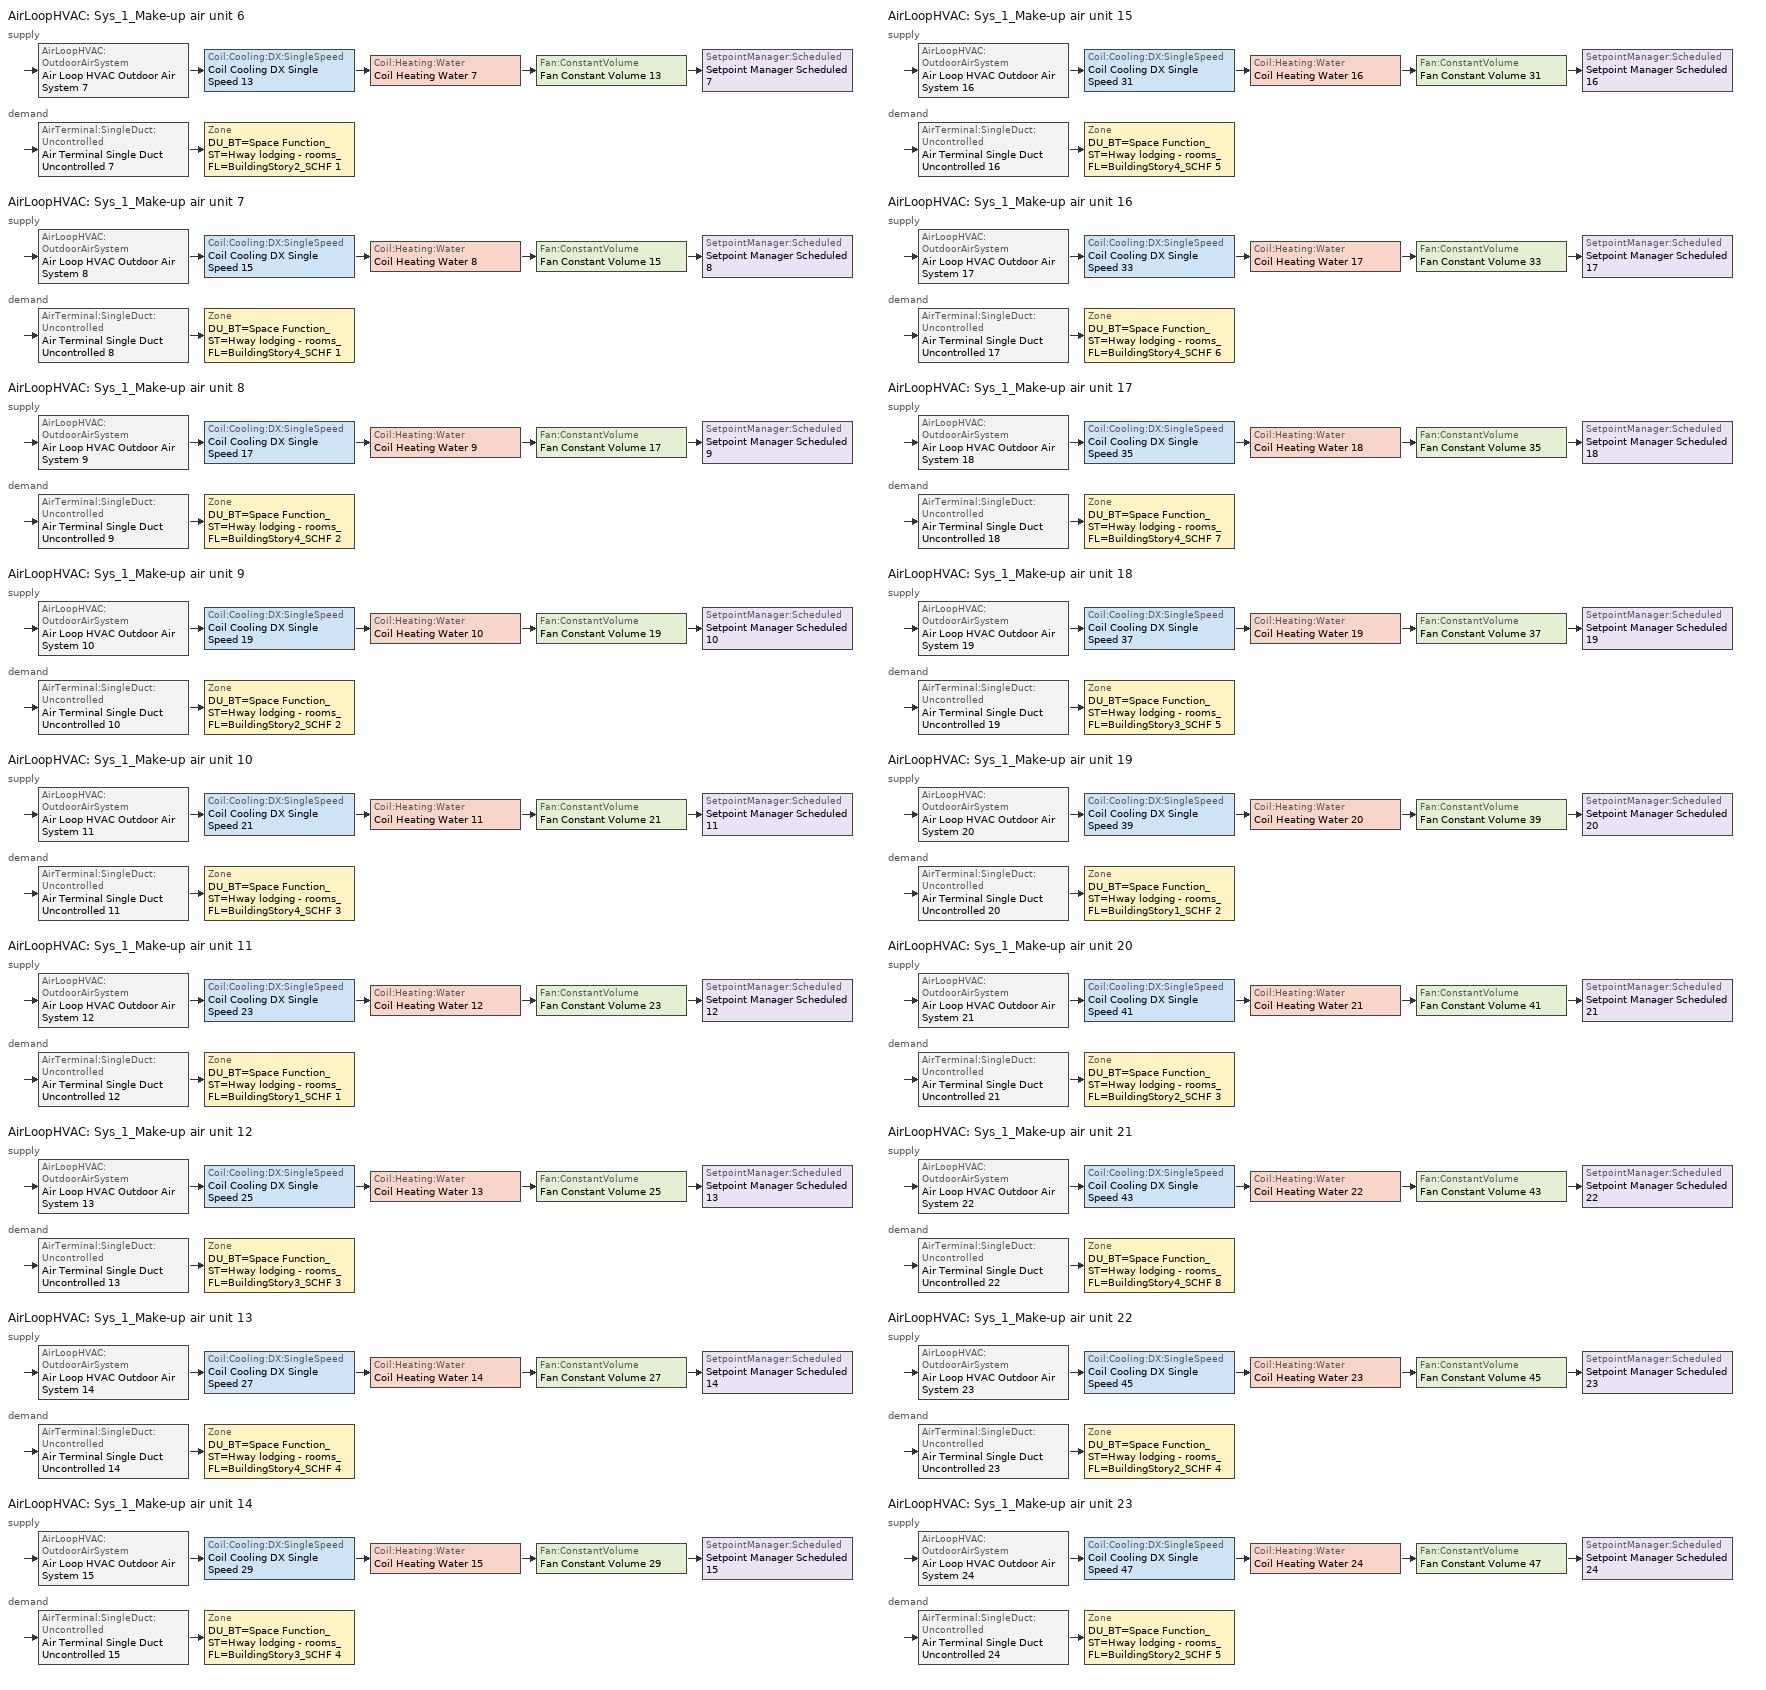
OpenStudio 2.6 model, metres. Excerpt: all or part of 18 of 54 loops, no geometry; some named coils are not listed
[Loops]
AirLoopHVAC 'Sys_1_Make-up air unit 6'
 supply: AirLoopHVAC:OutdoorAirSystem 'Air Loop HVAC Outdoor Air System 7' > Coil:Cooling:DX:SingleSpeed 'Coil Cooling DX Single Speed 13' > Coil:Heating:Water 'Coil Heating Water 7' > Fan:ConstantVolume 'Fan Constant Volume 13' > SetpointManager:Scheduled 'Setpoint Manager Scheduled 7'
 demand: AirTerminal:SingleDuct:Uncontrolled 'Air Terminal Single Duct Uncontrolled 7' > Zone 'DU_BT=Space Function_ST=Hway lodging - rooms_FL=BuildingStory2_SCHF 1'
AirLoopHVAC 'Sys_1_Make-up air unit 7'
 supply: AirLoopHVAC:OutdoorAirSystem 'Air Loop HVAC Outdoor Air System 8' > Coil:Cooling:DX:SingleSpeed 'Coil Cooling DX Single Speed 15' > Coil:Heating:Water 'Coil Heating Water 8' > Fan:ConstantVolume 'Fan Constant Volume 15' > SetpointManager:Scheduled 'Setpoint Manager Scheduled 8'
 demand: AirTerminal:SingleDuct:Uncontrolled 'Air Terminal Single Duct Uncontrolled 8' > Zone 'DU_BT=Space Function_ST=Hway lodging - rooms_FL=BuildingStory4_SCHF 1'
AirLoopHVAC 'Sys_1_Make-up air unit 8'
 supply: AirLoopHVAC:OutdoorAirSystem 'Air Loop HVAC Outdoor Air System 9' > Coil:Cooling:DX:SingleSpeed 'Coil Cooling DX Single Speed 17' > Coil:Heating:Water 'Coil Heating Water 9' > Fan:ConstantVolume 'Fan Constant Volume 17' > SetpointManager:Scheduled 'Setpoint Manager Scheduled 9'
 demand: AirTerminal:SingleDuct:Uncontrolled 'Air Terminal Single Duct Uncontrolled 9' > Zone 'DU_BT=Space Function_ST=Hway lodging - rooms_FL=BuildingStory4_SCHF 2'
AirLoopHVAC 'Sys_1_Make-up air unit 9'
 supply: AirLoopHVAC:OutdoorAirSystem 'Air Loop HVAC Outdoor Air System 10' > Coil:Cooling:DX:SingleSpeed 'Coil Cooling DX Single Speed 19' > Coil:Heating:Water 'Coil Heating Water 10' > Fan:ConstantVolume 'Fan Constant Volume 19' > SetpointManager:Scheduled 'Setpoint Manager Scheduled 10'
 demand: AirTerminal:SingleDuct:Uncontrolled 'Air Terminal Single Duct Uncontrolled 10' > Zone 'DU_BT=Space Function_ST=Hway lodging - rooms_FL=BuildingStory2_SCHF 2'
AirLoopHVAC 'Sys_1_Make-up air unit 10'
 supply: AirLoopHVAC:OutdoorAirSystem 'Air Loop HVAC Outdoor Air System 11' > Coil:Cooling:DX:SingleSpeed 'Coil Cooling DX Single Speed 21' > Coil:Heating:Water 'Coil Heating Water 11' > Fan:ConstantVolume 'Fan Constant Volume 21' > SetpointManager:Scheduled 'Setpoint Manager Scheduled 11'
 demand: AirTerminal:SingleDuct:Uncontrolled 'Air Terminal Single Duct Uncontrolled 11' > Zone 'DU_BT=Space Function_ST=Hway lodging - rooms_FL=BuildingStory4_SCHF 3'
AirLoopHVAC 'Sys_1_Make-up air unit 11'
 supply: AirLoopHVAC:OutdoorAirSystem 'Air Loop HVAC Outdoor Air System 12' > Coil:Cooling:DX:SingleSpeed 'Coil Cooling DX Single Speed 23' > Coil:Heating:Water 'Coil Heating Water 12' > Fan:ConstantVolume 'Fan Constant Volume 23' > SetpointManager:Scheduled 'Setpoint Manager Scheduled 12'
 demand: AirTerminal:SingleDuct:Uncontrolled 'Air Terminal Single Duct Uncontrolled 12' > Zone 'DU_BT=Space Function_ST=Hway lodging - rooms_FL=BuildingStory1_SCHF 1'
AirLoopHVAC 'Sys_1_Make-up air unit 12'
 supply: AirLoopHVAC:OutdoorAirSystem 'Air Loop HVAC Outdoor Air System 13' > Coil:Cooling:DX:SingleSpeed 'Coil Cooling DX Single Speed 25' > Coil:Heating:Water 'Coil Heating Water 13' > Fan:ConstantVolume 'Fan Constant Volume 25' > SetpointManager:Scheduled 'Setpoint Manager Scheduled 13'
 demand: AirTerminal:SingleDuct:Uncontrolled 'Air Terminal Single Duct Uncontrolled 13' > Zone 'DU_BT=Space Function_ST=Hway lodging - rooms_FL=BuildingStory3_SCHF 3'
AirLoopHVAC 'Sys_1_Make-up air unit 13'
 supply: AirLoopHVAC:OutdoorAirSystem 'Air Loop HVAC Outdoor Air System 14' > Coil:Cooling:DX:SingleSpeed 'Coil Cooling DX Single Speed 27' > Coil:Heating:Water 'Coil Heating Water 14' > Fan:ConstantVolume 'Fan Constant Volume 27' > SetpointManager:Scheduled 'Setpoint Manager Scheduled 14'
 demand: AirTerminal:SingleDuct:Uncontrolled 'Air Terminal Single Duct Uncontrolled 14' > Zone 'DU_BT=Space Function_ST=Hway lodging - rooms_FL=BuildingStory4_SCHF 4'
AirLoopHVAC 'Sys_1_Make-up air unit 14'
 supply: AirLoopHVAC:OutdoorAirSystem 'Air Loop HVAC Outdoor Air System 15' > Coil:Cooling:DX:SingleSpeed 'Coil Cooling DX Single Speed 29' > Coil:Heating:Water 'Coil Heating Water 15' > Fan:ConstantVolume 'Fan Constant Volume 29' > SetpointManager:Scheduled 'Setpoint Manager Scheduled 15'
 demand: AirTerminal:SingleDuct:Uncontrolled 'Air Terminal Single Duct Uncontrolled 15' > Zone 'DU_BT=Space Function_ST=Hway lodging - rooms_FL=BuildingStory3_SCHF 4'
AirLoopHVAC 'Sys_1_Make-up air unit 15'
 supply: AirLoopHVAC:OutdoorAirSystem 'Air Loop HVAC Outdoor Air System 16' > Coil:Cooling:DX:SingleSpeed 'Coil Cooling DX Single Speed 31' > Coil:Heating:Water 'Coil Heating Water 16' > Fan:ConstantVolume 'Fan Constant Volume 31' > SetpointManager:Scheduled 'Setpoint Manager Scheduled 16'
 demand: AirTerminal:SingleDuct:Uncontrolled 'Air Terminal Single Duct Uncontrolled 16' > Zone 'DU_BT=Space Function_ST=Hway lodging - rooms_FL=BuildingStory4_SCHF 5'
AirLoopHVAC 'Sys_1_Make-up air unit 16'
 supply: AirLoopHVAC:OutdoorAirSystem 'Air Loop HVAC Outdoor Air System 17' > Coil:Cooling:DX:SingleSpeed 'Coil Cooling DX Single Speed 33' > Coil:Heating:Water 'Coil Heating Water 17' > Fan:ConstantVolume 'Fan Constant Volume 33' > SetpointManager:Scheduled 'Setpoint Manager Scheduled 17'
 demand: AirTerminal:SingleDuct:Uncontrolled 'Air Terminal Single Duct Uncontrolled 17' > Zone 'DU_BT=Space Function_ST=Hway lodging - rooms_FL=BuildingStory4_SCHF 6'
AirLoopHVAC 'Sys_1_Make-up air unit 17'
 supply: AirLoopHVAC:OutdoorAirSystem 'Air Loop HVAC Outdoor Air System 18' > Coil:Cooling:DX:SingleSpeed 'Coil Cooling DX Single Speed 35' > Coil:Heating:Water 'Coil Heating Water 18' > Fan:ConstantVolume 'Fan Constant Volume 35' > SetpointManager:Scheduled 'Setpoint Manager Scheduled 18'
 demand: AirTerminal:SingleDuct:Uncontrolled 'Air Terminal Single Duct Uncontrolled 18' > Zone 'DU_BT=Space Function_ST=Hway lodging - rooms_FL=BuildingStory4_SCHF 7'
AirLoopHVAC 'Sys_1_Make-up air unit 18'
 supply: AirLoopHVAC:OutdoorAirSystem 'Air Loop HVAC Outdoor Air System 19' > Coil:Cooling:DX:SingleSpeed 'Coil Cooling DX Single Speed 37' > Coil:Heating:Water 'Coil Heating Water 19' > Fan:ConstantVolume 'Fan Constant Volume 37' > SetpointManager:Scheduled 'Setpoint Manager Scheduled 19'
 demand: AirTerminal:SingleDuct:Uncontrolled 'Air Terminal Single Duct Uncontrolled 19' > Zone 'DU_BT=Space Function_ST=Hway lodging - rooms_FL=BuildingStory3_SCHF 5'
AirLoopHVAC 'Sys_1_Make-up air unit 19'
 supply: AirLoopHVAC:OutdoorAirSystem 'Air Loop HVAC Outdoor Air System 20' > Coil:Cooling:DX:SingleSpeed 'Coil Cooling DX Single Speed 39' > Coil:Heating:Water 'Coil Heating Water 20' > Fan:ConstantVolume 'Fan Constant Volume 39' > SetpointManager:Scheduled 'Setpoint Manager Scheduled 20'
 demand: AirTerminal:SingleDuct:Uncontrolled 'Air Terminal Single Duct Uncontrolled 20' > Zone 'DU_BT=Space Function_ST=Hway lodging - rooms_FL=BuildingStory1_SCHF 2'
AirLoopHVAC 'Sys_1_Make-up air unit 20'
 supply: AirLoopHVAC:OutdoorAirSystem 'Air Loop HVAC Outdoor Air System 21' > Coil:Cooling:DX:SingleSpeed 'Coil Cooling DX Single Speed 41' > Coil:Heating:Water 'Coil Heating Water 21' > Fan:ConstantVolume 'Fan Constant Volume 41' > SetpointManager:Scheduled 'Setpoint Manager Scheduled 21'
 demand: AirTerminal:SingleDuct:Uncontrolled 'Air Terminal Single Duct Uncontrolled 21' > Zone 'DU_BT=Space Function_ST=Hway lodging - rooms_FL=BuildingStory2_SCHF 3'
AirLoopHVAC 'Sys_1_Make-up air unit 21'
 supply: AirLoopHVAC:OutdoorAirSystem 'Air Loop HVAC Outdoor Air System 22' > Coil:Cooling:DX:SingleSpeed 'Coil Cooling DX Single Speed 43' > Coil:Heating:Water 'Coil Heating Water 22' > Fan:ConstantVolume 'Fan Constant Volume 43' > SetpointManager:Scheduled 'Setpoint Manager Scheduled 22'
 demand: AirTerminal:SingleDuct:Uncontrolled 'Air Terminal Single Duct Uncontrolled 22' > Zone 'DU_BT=Space Function_ST=Hway lodging - rooms_FL=BuildingStory4_SCHF 8'
AirLoopHVAC 'Sys_1_Make-up air unit 22'
 supply: AirLoopHVAC:OutdoorAirSystem 'Air Loop HVAC Outdoor Air System 23' > Coil:Cooling:DX:SingleSpeed 'Coil Cooling DX Single Speed 45' > Coil:Heating:Water 'Coil Heating Water 23' > Fan:ConstantVolume 'Fan Constant Volume 45' > SetpointManager:Scheduled 'Setpoint Manager Scheduled 23'
 demand: AirTerminal:SingleDuct:Uncontrolled 'Air Terminal Single Duct Uncontrolled 23' > Zone 'DU_BT=Space Function_ST=Hway lodging - rooms_FL=BuildingStory2_SCHF 4'
AirLoopHVAC 'Sys_1_Make-up air unit 23'
 supply: AirLoopHVAC:OutdoorAirSystem 'Air Loop HVAC Outdoor Air System 24' > Coil:Cooling:DX:SingleSpeed 'Coil Cooling DX Single Speed 47' > Coil:Heating:Water 'Coil Heating Water 24' > Fan:ConstantVolume 'Fan Constant Volume 47' > SetpointManager:Scheduled 'Setpoint Manager Scheduled 24'
 demand: AirTerminal:SingleDuct:Uncontrolled 'Air Terminal Single Duct Uncontrolled 24' > Zone 'DU_BT=Space Function_ST=Hway lodging - rooms_FL=BuildingStory2_SCHF 5'
[Sizing:Zone] Zone Cooling Design Supply Air Temperature Input Method=SupplyAirTemperature; Zone Cooling Design Supply Air Temperature {C}=13; Zone Cooling Design Supply Air Temperature Difference {deltaC}=11.11; Zone Heating Design Supply Air Temperature Input Method=SupplyAirTemperature; Zone Heating Design Supply Air Temperature {C}=43; Zone Heating Design Supply Air Temperature Difference {deltaC}=11.11; Zone Cooling Design Supply Air Humidity Ratio {kg-H2O/kg-air}=0.0085; Zone Heating Design Supply Air Humidity Ratio {kg-H2O/kg-air}=0.008; Zone Heating Sizing Factor=1.3; Zone Cooling Sizing Factor=1.1; Cooling Design Air Flow Method=DesignDay; Heating Design Air Flow Method=DesignDay; Account for Dedicated Outdoor Air System=No; Dedicated Outdoor Air System Control Strategy=NeutralSupplyAir; Dedicated Outdoor Air Low Setpoint Temperature for Design {C}=autosize; Dedicated Outdoor Air High Setpoint Temperature for Design {C}=autosize
DU_BT=Space Function_ST=Hway lodging - rooms_FL=BuildingStory2_SCHF 1; DU_BT=Space Function_ST=Hway lodging - rooms_FL=BuildingStory4_SCHF 1; DU_BT=Space Function_ST=Hway lodging - rooms_FL=BuildingStory4_SCHF 2; DU_BT=Space Function_ST=Hway lodging - rooms_FL=BuildingStory2_SCHF 2; DU_BT=Space Function_ST=Hway lodging - rooms_FL=BuildingStory4_SCHF 3; DU_BT=Space Function_ST=Hway lodging - rooms_FL=BuildingStory1_SCHF 1; DU_BT=Space Function_ST=Hway lodging - rooms_FL=BuildingStory3_SCHF 3; DU_BT=Space Function_ST=Hway lodging - rooms_FL=BuildingStory4_SCHF 4; DU_BT=Space Function_ST=Hway lodging - rooms_FL=BuildingStory3_SCHF 4; DU_BT=Space Function_ST=Hway lodging - rooms_FL=BuildingStory4_SCHF 5; DU_BT=Space Function_ST=Hway lodging - rooms_FL=BuildingStory4_SCHF 6; DU_BT=Space Function_ST=Hway lodging - rooms_FL=BuildingStory4_SCHF 7; DU_BT=Space Function_ST=Hway lodging - rooms_FL=BuildingStory3_SCHF 5; DU_BT=Space Function_ST=Hway lodging - rooms_FL=BuildingStory1_SCHF 2; DU_BT=Space Function_ST=Hway lodging - rooms_FL=BuildingStory2_SCHF 3; DU_BT=Space Function_ST=Hway lodging - rooms_FL=BuildingStory4_SCHF 8; DU_BT=Space Function_ST=Hway lodging - rooms_FL=BuildingStory2_SCHF 4; DU_BT=Space Function_ST=Hway lodging - rooms_FL=BuildingStory2_SCHF 5
[Zone equipment]
DU_BT=Space Function_ST=Hway lodging - rooms_FL=BuildingStory2_SCHF 1: DU_BT=Space Function_ST=Hway lodging - rooms_FL=BuildingStory2_SCHF 1 PTAC, Zone HVAC Baseboard Convective Water 7, Air Terminal Single Duct Uncontrolled 7
DU_BT=Space Function_ST=Hway lodging - rooms_FL=BuildingStory4_SCHF 1: DU_BT=Space Function_ST=Hway lodging - rooms_FL=BuildingStory4_SCHF 1 PTAC, Zone HVAC Baseboard Convective Water 8, Air Terminal Single Duct Uncontrolled 8
DU_BT=Space Function_ST=Hway lodging - rooms_FL=BuildingStory4_SCHF 2: DU_BT=Space Function_ST=Hway lodging - rooms_FL=BuildingStory4_SCHF 2 PTAC, Zone HVAC Baseboard Convective Water 9, Air Terminal Single Duct Uncontrolled 9
DU_BT=Space Function_ST=Hway lodging - rooms_FL=BuildingStory2_SCHF 2: DU_BT=Space Function_ST=Hway lodging - rooms_FL=BuildingStory2_SCHF 2 PTAC, Zone HVAC Baseboard Convective Water 10, Air Terminal Single Duct Uncontrolled 10
DU_BT=Space Function_ST=Hway lodging - rooms_FL=BuildingStory4_SCHF 3: DU_BT=Space Function_ST=Hway lodging - rooms_FL=BuildingStory4_SCHF 3 PTAC, Zone HVAC Baseboard Convective Water 11, Air Terminal Single Duct Uncontrolled 11
DU_BT=Space Function_ST=Hway lodging - rooms_FL=BuildingStory1_SCHF 1: DU_BT=Space Function_ST=Hway lodging - rooms_FL=BuildingStory1_SCHF 1 PTAC, Zone HVAC Baseboard Convective Water 12, Air Terminal Single Duct Uncontrolled 12
DU_BT=Space Function_ST=Hway lodging - rooms_FL=BuildingStory3_SCHF 3: DU_BT=Space Function_ST=Hway lodging - rooms_FL=BuildingStory3_SCHF 3 PTAC, Zone HVAC Baseboard Convective Water 13, Air Terminal Single Duct Uncontrolled 13
DU_BT=Space Function_ST=Hway lodging - rooms_FL=BuildingStory4_SCHF 4: DU_BT=Space Function_ST=Hway lodging - rooms_FL=BuildingStory4_SCHF 4 PTAC, Zone HVAC Baseboard Convective Water 14, Air Terminal Single Duct Uncontrolled 14
DU_BT=Space Function_ST=Hway lodging - rooms_FL=BuildingStory3_SCHF 4: DU_BT=Space Function_ST=Hway lodging - rooms_FL=BuildingStory3_SCHF 4 PTAC, Zone HVAC Baseboard Convective Water 15, Air Terminal Single Duct Uncontrolled 15
DU_BT=Space Function_ST=Hway lodging - rooms_FL=BuildingStory4_SCHF 5: DU_BT=Space Function_ST=Hway lodging - rooms_FL=BuildingStory4_SCHF 5 PTAC, Zone HVAC Baseboard Convective Water 16, Air Terminal Single Duct Uncontrolled 16
DU_BT=Space Function_ST=Hway lodging - rooms_FL=BuildingStory4_SCHF 6: DU_BT=Space Function_ST=Hway lodging - rooms_FL=BuildingStory4_SCHF 6 PTAC, Zone HVAC Baseboard Convective Water 17, Air Terminal Single Duct Uncontrolled 17
DU_BT=Space Function_ST=Hway lodging - rooms_FL=BuildingStory4_SCHF 7: DU_BT=Space Function_ST=Hway lodging - rooms_FL=BuildingStory4_SCHF 7 PTAC, Zone HVAC Baseboard Convective Water 18, Air Terminal Single Duct Uncontrolled 18
DU_BT=Space Function_ST=Hway lodging - rooms_FL=BuildingStory3_SCHF 5: DU_BT=Space Function_ST=Hway lodging - rooms_FL=BuildingStory3_SCHF 5 PTAC, Zone HVAC Baseboard Convective Water 19, Air Terminal Single Duct Uncontrolled 19
DU_BT=Space Function_ST=Hway lodging - rooms_FL=BuildingStory1_SCHF 2: DU_BT=Space Function_ST=Hway lodging - rooms_FL=BuildingStory1_SCHF 2 PTAC, Zone HVAC Baseboard Convective Water 20, Air Terminal Single Duct Uncontrolled 20
DU_BT=Space Function_ST=Hway lodging - rooms_FL=BuildingStory2_SCHF 3: DU_BT=Space Function_ST=Hway lodging - rooms_FL=BuildingStory2_SCHF 3 PTAC, Zone HVAC Baseboard Convective Water 21, Air Terminal Single Duct Uncontrolled 21
DU_BT=Space Function_ST=Hway lodging - rooms_FL=BuildingStory4_SCHF 8: DU_BT=Space Function_ST=Hway lodging - rooms_FL=BuildingStory4_SCHF 8 PTAC, Zone HVAC Baseboard Convective Water 22, Air Terminal Single Duct Uncontrolled 22
DU_BT=Space Function_ST=Hway lodging - rooms_FL=BuildingStory2_SCHF 4: DU_BT=Space Function_ST=Hway lodging - rooms_FL=BuildingStory2_SCHF 4 PTAC, Zone HVAC Baseboard Convective Water 23, Air Terminal Single Duct Uncontrolled 23
DU_BT=Space Function_ST=Hway lodging - rooms_FL=BuildingStory2_SCHF 5: DU_BT=Space Function_ST=Hway lodging - rooms_FL=BuildingStory2_SCHF 5 PTAC, Zone HVAC Baseboard Convective Water 24, Air Terminal Single Duct Uncontrolled 24
[AirLoopHVAC] Availability Schedule=Always On Discrete; Design Supply Air Flow Rate {m3/s}=AutoSize
Sys_1_Make-up air unit 6; Sys_1_Make-up air unit 7; Sys_1_Make-up air unit 8; Sys_1_Make-up air unit 9; Sys_1_Make-up air unit 10; Sys_1_Make-up air unit 11; Sys_1_Make-up air unit 12; Sys_1_Make-up air unit 13; Sys_1_Make-up air unit 14; Sys_1_Make-up air unit 15; Sys_1_Make-up air unit 16; Sys_1_Make-up air unit 17; Sys_1_Make-up air unit 18; Sys_1_Make-up air unit 19; Sys_1_Make-up air unit 20; Sys_1_Make-up air unit 21; Sys_1_Make-up air unit 22; Sys_1_Make-up air unit 23
[Sizing:System] Type of Load to Size On=VentilationRequirement; Design Outdoor Air Flow Rate {m3/s}=Autosize; Minimum System Air Flow Ratio=1; Preheat Design Temperature {C}=7; Preheat Design Humidity Ratio {kg-H2O/kg-Air}=0.008; Precool Design Temperature {C}=13; Precool Design Humidity Ratio {kg-H2O/kg-Air}=0.008; Central Cooling Design Supply Air Temperature {C}=13; Central Heating Design Supply Air Temperature {C}=43; Sizing Option=NonCoincident; 100% Outdoor Air in Cooling=Yes; 100% Outdoor Air in Heating=Yes; Central Cooling Design Supply Air Humidity Ratio {kg-H2O/kg-Air}=0.0085; Central Heating Design Supply Air Humidity Ratio {kg-H2O/kg-Air}=0.008; Cooling Design Air Flow Method=DesignDay; Cooling Design Air Flow Rate {m3/s}=0; Heating Design Air Flow Method=DesignDay; Heating Design Air Flow Rate {m3/s}=0; System Outdoor Air Method=ZoneSum; Zone Maximum Outdoor Air Fraction=1; Cooling Supply Air Flow Rate Per Floor Area {m3/s-m2}=0.00996765; Cooling Fraction of Autosized Cooling Supply Air Flow Rate=1; Cooling Supply Air Flow Rate Per Unit Cooling Capacity {m3/s-W}=3.94755e-05; Heating Supply Air Flow Rate Per Floor Area {m3/s-m2}=0.00996765; Heating Fraction of Autosized Heating Supply Air Flow Rate=1; Heating Fraction of Autosized Cooling Supply Air Flow Rate=1; Heating Supply Air Flow Rate Per Unit Heating Capacity {m3/s-W}=3.15882e-05; Cooling Design Capacity Method=CoolingDesignCapacity; Cooling Design Capacity {W}=autosize; Cooling Design Capacity Per Floor Area {W/m2}=234.7; Fraction of Autosized Cooling Design Capacity=1; Heating Design Capacity Method=HeatingDesignCapacity; Heating Design Capacity {W}=autosize; Heating Design Capacity Per Floor Area {W/m2}=157; Fraction of Autosized Heating Design Capacity=1; Central Cooling Capacity Control Method=OnOff
Sys_1_Make-up air unit 6; Sys_1_Make-up air unit 7; Sys_1_Make-up air unit 8; Sys_1_Make-up air unit 9; Sys_1_Make-up air unit 10; Sys_1_Make-up air unit 11; Sys_1_Make-up air unit 12; Sys_1_Make-up air unit 13; Sys_1_Make-up air unit 14; Sys_1_Make-up air unit 15; Sys_1_Make-up air unit 16; Sys_1_Make-up air unit 17; Sys_1_Make-up air unit 18; Sys_1_Make-up air unit 19; Sys_1_Make-up air unit 20; Sys_1_Make-up air unit 21; Sys_1_Make-up air unit 22; Sys_1_Make-up air unit 23
[Fan:ConstantVolume] Availability Schedule=Always On Discrete; Maximum Flow Rate {m3/s}=AutoSize
Name | Pressure Rise {Pa}
Fan Constant Volume 13; Fan Constant Volume 15; Fan Constant Volume 17; Fan Constant Volume 19; Fan Constant Volume 21; Fan Constant Volume 23; Fan Constant Volume 25; Fan Constant Volume 27; Fan Constant Volume 29; Fan Constant Volume 31; Fan Constant Volume 33; Fan Constant Volume 35; Fan Constant Volume 37; Fan Constant Volume 39; Fan Constant Volume 41; Fan Constant Volume 43; Fan Constant Volume 45; Fan Constant Volume 47
Fan Constant Volume 14; Fan Constant Volume 16; Fan Constant Volume 18; Fan Constant Volume 20; Fan Constant Volume 22; Fan Constant Volume 24; Fan Constant Volume 26; Fan Constant Volume 28; Fan Constant Volume 30; Fan Constant Volume 32; Fan Constant Volume 34; Fan Constant Volume 36; Fan Constant Volume 38; Fan Constant Volume 40; Fan Constant Volume 42; Fan Constant Volume 44; Fan Constant Volume 46; Fan Constant Volume 48 | 640
[Coil:Cooling:DX:SingleSpeed] Availability Schedule=Always On Discrete; Rated Total Cooling Capacity {W}=autosize; Rated Sensible Heat Ratio=autosize; Rated COP {W/W}=3; Rated Air Flow Rate {m3/s}=autosize; Rated Evaporator Fan Power Per Volume Flow Rate {W/(m3/s)}=773.3; Condenser Type=AirCooled; Evaporative Condenser Effectiveness=0; Evaporative Condenser Air Flow Rate {m3/s}=Autosize; Evaporative Condenser Pump Rated Power Consumption {W}=Autosize; Crankcase Heater Capacity {W}=0; Maximum Outdoor Dry-Bulb Temperature for Crankcase Heater Operation {C}=0; Basin Heater Capacity {W/K}=0; Basin Heater Setpoint Temperature {C}=10
Name | Total Cooling Capacity Function of Temperature Curve | Total Cooling Capacity Function of Flow Fraction Curve | Energy Input Ratio Function of Temperature Curve | Energy Input Ratio Function of Flow Fraction Curve | Part Load Fraction Correlation Curve
Coil Cooling DX Single Speed 13 | Curve Biquadratic 25 | Curve Quadratic 25 | Curve Biquadratic 26 | Curve Quadratic 26 | Curve Cubic 13
Coil Cooling DX Single Speed 14 | Curve Biquadratic 27 | Curve Quadratic 27 | Curve Biquadratic 28 | Curve Quadratic 28 | Curve Cubic 14
Coil Cooling DX Single Speed 15 | Curve Biquadratic 29 | Curve Quadratic 29 | Curve Biquadratic 30 | Curve Quadratic 30 | Curve Cubic 15
Coil Cooling DX Single Speed 16 | Curve Biquadratic 31 | Curve Quadratic 31 | Curve Biquadratic 32 | Curve Quadratic 32 | Curve Cubic 16
Coil Cooling DX Single Speed 17 | Curve Biquadratic 33 | Curve Quadratic 33 | Curve Biquadratic 34 | Curve Quadratic 34 | Curve Cubic 17
Coil Cooling DX Single Speed 18 | Curve Biquadratic 35 | Curve Quadratic 35 | Curve Biquadratic 36 | Curve Quadratic 36 | Curve Cubic 18
Coil Cooling DX Single Speed 19 | Curve Biquadratic 37 | Curve Quadratic 37 | Curve Biquadratic 38 | Curve Quadratic 38 | Curve Cubic 19
Coil Cooling DX Single Speed 20 | Curve Biquadratic 39 | Curve Quadratic 39 | Curve Biquadratic 40 | Curve Quadratic 40 | Curve Cubic 20
Coil Cooling DX Single Speed 21 | Curve Biquadratic 41 | Curve Quadratic 41 | Curve Biquadratic 42 | Curve Quadratic 42 | Curve Cubic 21
Coil Cooling DX Single Speed 22 | Curve Biquadratic 43 | Curve Quadratic 43 | Curve Biquadratic 44 | Curve Quadratic 44 | Curve Cubic 22
Coil Cooling DX Single Speed 23 | Curve Biquadratic 45 | Curve Quadratic 45 | Curve Biquadratic 46 | Curve Quadratic 46 | Curve Cubic 23
Coil Cooling DX Single Speed 24 | Curve Biquadratic 47 | Curve Quadratic 47 | Curve Biquadratic 48 | Curve Quadratic 48 | Curve Cubic 24
Coil Cooling DX Single Speed 25 | Curve Biquadratic 49 | Curve Quadratic 49 | Curve Biquadratic 50 | Curve Quadratic 50 | Curve Cubic 25
Coil Cooling DX Single Speed 26 | Curve Biquadratic 51 | Curve Quadratic 51 | Curve Biquadratic 52 | Curve Quadratic 52 | Curve Cubic 26
Coil Cooling DX Single Speed 27 | Curve Biquadratic 53 | Curve Quadratic 53 | Curve Biquadratic 54 | Curve Quadratic 54 | Curve Cubic 27
Coil Cooling DX Single Speed 28 | Curve Biquadratic 55 | Curve Quadratic 55 | Curve Biquadratic 56 | Curve Quadratic 56 | Curve Cubic 28
Coil Cooling DX Single Speed 29 | Curve Biquadratic 57 | Curve Quadratic 57 | Curve Biquadratic 58 | Curve Quadratic 58 | Curve Cubic 29
Coil Cooling DX Single Speed 30 | Curve Biquadratic 59 | Curve Quadratic 59 | Curve Biquadratic 60 | Curve Quadratic 60 | Curve Cubic 30
Coil Cooling DX Single Speed 31 | Curve Biquadratic 61 | Curve Quadratic 61 | Curve Biquadratic 62 | Curve Quadratic 62 | Curve Cubic 31
Coil Cooling DX Single Speed 32 | Curve Biquadratic 63 | Curve Quadratic 63 | Curve Biquadratic 64 | Curve Quadratic 64 | Curve Cubic 32
Coil Cooling DX Single Speed 33 | Curve Biquadratic 65 | Curve Quadratic 65 | Curve Biquadratic 66 | Curve Quadratic 66 | Curve Cubic 33
Coil Cooling DX Single Speed 34 | Curve Biquadratic 67 | Curve Quadratic 67 | Curve Biquadratic 68 | Curve Quadratic 68 | Curve Cubic 34
Coil Cooling DX Single Speed 35 | Curve Biquadratic 69 | Curve Quadratic 69 | Curve Biquadratic 70 | Curve Quadratic 70 | Curve Cubic 35
Coil Cooling DX Single Speed 36 | Curve Biquadratic 71 | Curve Quadratic 71 | Curve Biquadratic 72 | Curve Quadratic 72 | Curve Cubic 36
Coil Cooling DX Single Speed 37 | Curve Biquadratic 73 | Curve Quadratic 73 | Curve Biquadratic 74 | Curve Quadratic 74 | Curve Cubic 37
Coil Cooling DX Single Speed 38 | Curve Biquadratic 75 | Curve Quadratic 75 | Curve Biquadratic 76 | Curve Quadratic 76 | Curve Cubic 38
Coil Cooling DX Single Speed 39 | Curve Biquadratic 77 | Curve Quadratic 77 | Curve Biquadratic 78 | Curve Quadratic 78 | Curve Cubic 39
Coil Cooling DX Single Speed 40 | Curve Biquadratic 79 | Curve Quadratic 79 | Curve Biquadratic 80 | Curve Quadratic 80 | Curve Cubic 40
Coil Cooling DX Single Speed 41 | Curve Biquadratic 81 | Curve Quadratic 81 | Curve Biquadratic 82 | Curve Quadratic 82 | Curve Cubic 41
Coil Cooling DX Single Speed 42 | Curve Biquadratic 83 | Curve Quadratic 83 | Curve Biquadratic 84 | Curve Quadratic 84 | Curve Cubic 42
Coil Cooling DX Single Speed 43 | Curve Biquadratic 85 | Curve Quadratic 85 | Curve Biquadratic 86 | Curve Quadratic 86 | Curve Cubic 43
Coil Cooling DX Single Speed 44 | Curve Biquadratic 87 | Curve Quadratic 87 | Curve Biquadratic 88 | Curve Quadratic 88 | Curve Cubic 44
Coil Cooling DX Single Speed 45 | Curve Biquadratic 89 | Curve Quadratic 89 | Curve Biquadratic 90 | Curve Quadratic 90 | Curve Cubic 45
Coil Cooling DX Single Speed 46 | Curve Biquadratic 91 | Curve Quadratic 91 | Curve Biquadratic 92 | Curve Quadratic 92 | Curve Cubic 46
Coil Cooling DX Single Speed 47 | Curve Biquadratic 93 | Curve Quadratic 93 | Curve Biquadratic 94 | Curve Quadratic 94 | Curve Cubic 47
Coil Cooling DX Single Speed 48 | Curve Biquadratic 95 | Curve Quadratic 95 | Curve Biquadratic 96 | Curve Quadratic 96 | Curve Cubic 48
[Controller:OutdoorAir] Minimum Outdoor Air Flow Rate {m3/s}=autosize; Maximum Outdoor Air Flow Rate {m3/s}=Autosize; Economizer Control Type=NoEconomizer; Economizer Control Action Type=ModulateFlow; Economizer Maximum Limit Dry-Bulb Temperature {C}=28; Economizer Maximum Limit Enthalpy {J/kg}=64000; Economizer Minimum Limit Dry-Bulb Temperature {C}=-100; Lockout Type=NoLockout; Minimum Limit Type=FixedMinimum; High Humidity Control=No; Heat Recovery Bypass Control Type=BypassWhenWithinEconomizerLimits
Name | Controller Mechanical Ventilation
Controller Outdoor Air 7 | Controller Mechanical Ventilation 7
Controller Outdoor Air 8 | Controller Mechanical Ventilation 8
Controller Outdoor Air 9 | Controller Mechanical Ventilation 9
Controller Outdoor Air 10 | Controller Mechanical Ventilation 10
Controller Outdoor Air 11 | Controller Mechanical Ventilation 11
Controller Outdoor Air 12 | Controller Mechanical Ventilation 12
Controller Outdoor Air 13 | Controller Mechanical Ventilation 13
Controller Outdoor Air 14 | Controller Mechanical Ventilation 14
Controller Outdoor Air 15 | Controller Mechanical Ventilation 15
Controller Outdoor Air 16 | Controller Mechanical Ventilation 16
Controller Outdoor Air 17 | Controller Mechanical Ventilation 17
Controller Outdoor Air 18 | Controller Mechanical Ventilation 18
Controller Outdoor Air 19 | Controller Mechanical Ventilation 19
Controller Outdoor Air 20 | Controller Mechanical Ventilation 20
Controller Outdoor Air 21 | Controller Mechanical Ventilation 21
Controller Outdoor Air 22 | Controller Mechanical Ventilation 22
Controller Outdoor Air 23 | Controller Mechanical Ventilation 23
Controller Outdoor Air 24 | Controller Mechanical Ventilation 24
[Controller:MechanicalVentilation] Availability Schedule=Always On Discrete; System Outdoor Air Method=ZoneSum
Controller Mechanical Ventilation 7; Controller Mechanical Ventilation 8; Controller Mechanical Ventilation 9; Controller Mechanical Ventilation 10; Controller Mechanical Ventilation 11; Controller Mechanical Ventilation 12; Controller Mechanical Ventilation 13; Controller Mechanical Ventilation 14; Controller Mechanical Ventilation 15; Controller Mechanical Ventilation 16; Controller Mechanical Ventilation 17; Controller Mechanical Ventilation 18; Controller Mechanical Ventilation 19; Controller Mechanical Ventilation 20; Controller Mechanical Ventilation 21; Controller Mechanical Ventilation 22; Controller Mechanical Ventilation 23; Controller Mechanical Ventilation 24
[AirLoopHVAC:OutdoorAirSystem]
Name | Controller
Air Loop HVAC Outdoor Air System 7 | Controller Outdoor Air 7
Air Loop HVAC Outdoor Air System 8 | Controller Outdoor Air 8
Air Loop HVAC Outdoor Air System 9 | Controller Outdoor Air 9
Air Loop HVAC Outdoor Air System 10 | Controller Outdoor Air 10
Air Loop HVAC Outdoor Air System 11 | Controller Outdoor Air 11
Air Loop HVAC Outdoor Air System 12 | Controller Outdoor Air 12
Air Loop HVAC Outdoor Air System 13 | Controller Outdoor Air 13
Air Loop HVAC Outdoor Air System 14 | Controller Outdoor Air 14
Air Loop HVAC Outdoor Air System 15 | Controller Outdoor Air 15
Air Loop HVAC Outdoor Air System 16 | Controller Outdoor Air 16
Air Loop HVAC Outdoor Air System 17 | Controller Outdoor Air 17
Air Loop HVAC Outdoor Air System 18 | Controller Outdoor Air 18
Air Loop HVAC Outdoor Air System 19 | Controller Outdoor Air 19
Air Loop HVAC Outdoor Air System 20 | Controller Outdoor Air 20
Air Loop HVAC Outdoor Air System 21 | Controller Outdoor Air 21
Air Loop HVAC Outdoor Air System 22 | Controller Outdoor Air 22
Air Loop HVAC Outdoor Air System 23 | Controller Outdoor Air 23
Air Loop HVAC Outdoor Air System 24 | Controller Outdoor Air 24
[SetpointManager:Scheduled] Control Variable=Temperature
Name | Schedule
Setpoint Manager Scheduled 7 | Makeup-Air Unit Supply Air Temp 6
Setpoint Manager Scheduled 8 | Makeup-Air Unit Supply Air Temp 7
Setpoint Manager Scheduled 9 | Makeup-Air Unit Supply Air Temp 8
Setpoint Manager Scheduled 10 | Makeup-Air Unit Supply Air Temp 9
Setpoint Manager Scheduled 11 | Makeup-Air Unit Supply Air Temp 10
Setpoint Manager Scheduled 12 | Makeup-Air Unit Supply Air Temp 11
Setpoint Manager Scheduled 13 | Makeup-Air Unit Supply Air Temp 12
Setpoint Manager Scheduled 14 | Makeup-Air Unit Supply Air Temp 13
Setpoint Manager Scheduled 15 | Makeup-Air Unit Supply Air Temp 14
Setpoint Manager Scheduled 16 | Makeup-Air Unit Supply Air Temp 15
Setpoint Manager Scheduled 17 | Makeup-Air Unit Supply Air Temp 16
Setpoint Manager Scheduled 18 | Makeup-Air Unit Supply Air Temp 17
Setpoint Manager Scheduled 19 | Makeup-Air Unit Supply Air Temp 18
Setpoint Manager Scheduled 20 | Makeup-Air Unit Supply Air Temp 19
Setpoint Manager Scheduled 21 | Makeup-Air Unit Supply Air Temp 20
Setpoint Manager Scheduled 22 | Makeup-Air Unit Supply Air Temp 21
Setpoint Manager Scheduled 23 | Makeup-Air Unit Supply Air Temp 22
Setpoint Manager Scheduled 24 | Makeup-Air Unit Supply Air Temp 23
[Coil:Heating:Electric] Availability Schedule=Always Off Discrete
Coil Heating Electric 7; Coil Heating Electric 8; Coil Heating Electric 9; Coil Heating Electric 10; Coil Heating Electric 11; Coil Heating Electric 12; Coil Heating Electric 13; Coil Heating Electric 14; Coil Heating Electric 15; Coil Heating Electric 16; Coil Heating Electric 17; Coil Heating Electric 18; Coil Heating Electric 19; Coil Heating Electric 20; Coil Heating Electric 21; Coil Heating Electric 22; Coil Heating Electric 23; Coil Heating Electric 24
[ZoneHVAC:PackagedTerminalAirConditioner] Availability Schedule=Always On Discrete; Supply Air Flow Rate During Cooling Operation {m3/s}=Autosize; Supply Air Flow Rate During Heating Operation {m3/s}=Autosize; Supply Air Flow Rate When No Cooling or Heating is Needed {m3/s}=Autosize; Outdoor Air Flow Rate During Cooling Operation {m3/s}=Autosize; Outdoor Air Flow Rate During Heating Operation {m3/s}=Autosize; Outdoor Air Flow Rate When No Cooling or Heating is Needed {m3/s}=Autosize; Fan Placement=DrawThrough
Name | Supply Air Fan | Heating Coil | Cooling Coil
DU_BT=Space Function_ST=Hway lodging - rooms_FL=BuildingStory2_SCHF 1 PTAC | Fan Constant Volume 14 | Coil Heating Electric 7 | Coil Cooling DX Single Speed 14
DU_BT=Space Function_ST=Hway lodging - rooms_FL=BuildingStory4_SCHF 1 PTAC | Fan Constant Volume 16 | Coil Heating Electric 8 | Coil Cooling DX Single Speed 16
DU_BT=Space Function_ST=Hway lodging - rooms_FL=BuildingStory4_SCHF 2 PTAC | Fan Constant Volume 18 | Coil Heating Electric 9 | Coil Cooling DX Single Speed 18
DU_BT=Space Function_ST=Hway lodging - rooms_FL=BuildingStory2_SCHF 2 PTAC | Fan Constant Volume 20 | Coil Heating Electric 10 | Coil Cooling DX Single Speed 20
DU_BT=Space Function_ST=Hway lodging - rooms_FL=BuildingStory4_SCHF 3 PTAC | Fan Constant Volume 22 | Coil Heating Electric 11 | Coil Cooling DX Single Speed 22
DU_BT=Space Function_ST=Hway lodging - rooms_FL=BuildingStory1_SCHF 1 PTAC | Fan Constant Volume 24 | Coil Heating Electric 12 | Coil Cooling DX Single Speed 24
DU_BT=Space Function_ST=Hway lodging - rooms_FL=BuildingStory3_SCHF 3 PTAC | Fan Constant Volume 26 | Coil Heating Electric 13 | Coil Cooling DX Single Speed 26
DU_BT=Space Function_ST=Hway lodging - rooms_FL=BuildingStory4_SCHF 4 PTAC | Fan Constant Volume 28 | Coil Heating Electric 14 | Coil Cooling DX Single Speed 28
DU_BT=Space Function_ST=Hway lodging - rooms_FL=BuildingStory3_SCHF 4 PTAC | Fan Constant Volume 30 | Coil Heating Electric 15 | Coil Cooling DX Single Speed 30
DU_BT=Space Function_ST=Hway lodging - rooms_FL=BuildingStory4_SCHF 5 PTAC | Fan Constant Volume 32 | Coil Heating Electric 16 | Coil Cooling DX Single Speed 32
DU_BT=Space Function_ST=Hway lodging - rooms_FL=BuildingStory4_SCHF 6 PTAC | Fan Constant Volume 34 | Coil Heating Electric 17 | Coil Cooling DX Single Speed 34
DU_BT=Space Function_ST=Hway lodging - rooms_FL=BuildingStory4_SCHF 7 PTAC | Fan Constant Volume 36 | Coil Heating Electric 18 | Coil Cooling DX Single Speed 36
DU_BT=Space Function_ST=Hway lodging - rooms_FL=BuildingStory3_SCHF 5 PTAC | Fan Constant Volume 38 | Coil Heating Electric 19 | Coil Cooling DX Single Speed 38
DU_BT=Space Function_ST=Hway lodging - rooms_FL=BuildingStory1_SCHF 2 PTAC | Fan Constant Volume 40 | Coil Heating Electric 20 | Coil Cooling DX Single Speed 40
DU_BT=Space Function_ST=Hway lodging - rooms_FL=BuildingStory2_SCHF 3 PTAC | Fan Constant Volume 42 | Coil Heating Electric 21 | Coil Cooling DX Single Speed 42
DU_BT=Space Function_ST=Hway lodging - rooms_FL=BuildingStory4_SCHF 8 PTAC | Fan Constant Volume 44 | Coil Heating Electric 22 | Coil Cooling DX Single Speed 44
DU_BT=Space Function_ST=Hway lodging - rooms_FL=BuildingStory2_SCHF 4 PTAC | Fan Constant Volume 46 | Coil Heating Electric 23 | Coil Cooling DX Single Speed 46
DU_BT=Space Function_ST=Hway lodging - rooms_FL=BuildingStory2_SCHF 5 PTAC | Fan Constant Volume 48 | Coil Heating Electric 24 | Coil Cooling DX Single Speed 48
[AirTerminal:SingleDuct:Uncontrolled] Availability Schedule=Always On Discrete; Maximum Air Flow Rate {m3/s}=AutoSize
Air Terminal Single Duct Uncontrolled 7; Air Terminal Single Duct Uncontrolled 8; Air Terminal Single Duct Uncontrolled 9; Air Terminal Single Duct Uncontrolled 10; Air Terminal Single Duct Uncontrolled 11; Air Terminal Single Duct Uncontrolled 12; Air Terminal Single Duct Uncontrolled 13; Air Terminal Single Duct Uncontrolled 14; Air Terminal Single Duct Uncontrolled 15; Air Terminal Single Duct Uncontrolled 16; Air Terminal Single Duct Uncontrolled 17; Air Terminal Single Duct Uncontrolled 18; Air Terminal Single Duct Uncontrolled 19; Air Terminal Single Duct Uncontrolled 20; Air Terminal Single Duct Uncontrolled 21; Air Terminal Single Duct Uncontrolled 22; Air Terminal Single Duct Uncontrolled 23; Air Terminal Single Duct Uncontrolled 24
[Schedule:Ruleset]
Name | Default Day Schedule
Makeup-Air Unit Supply Air Temp 6 | Makeup Air Unit Supply Air Temp Default 6
Makeup-Air Unit Supply Air Temp 7 | Makeup Air Unit Supply Air Temp Default 7
Makeup-Air Unit Supply Air Temp 8 | Makeup Air Unit Supply Air Temp Default 8
Makeup-Air Unit Supply Air Temp 9 | Makeup Air Unit Supply Air Temp Default 9
Makeup-Air Unit Supply Air Temp 10 | Makeup Air Unit Supply Air Temp Default 10
Makeup-Air Unit Supply Air Temp 11 | Makeup Air Unit Supply Air Temp Default 11
Makeup-Air Unit Supply Air Temp 12 | Makeup Air Unit Supply Air Temp Default 12
Makeup-Air Unit Supply Air Temp 13 | Makeup Air Unit Supply Air Temp Default 13
Makeup-Air Unit Supply Air Temp 14 | Makeup Air Unit Supply Air Temp Default 14
Makeup-Air Unit Supply Air Temp 15 | Makeup Air Unit Supply Air Temp Default 15
Makeup-Air Unit Supply Air Temp 16 | Makeup Air Unit Supply Air Temp Default 16
Makeup-Air Unit Supply Air Temp 17 | Makeup Air Unit Supply Air Temp Default 17
Makeup-Air Unit Supply Air Temp 18 | Makeup Air Unit Supply Air Temp Default 18
Makeup-Air Unit Supply Air Temp 19 | Makeup Air Unit Supply Air Temp Default 19
Makeup-Air Unit Supply Air Temp 20 | Makeup Air Unit Supply Air Temp Default 20
Makeup-Air Unit Supply Air Temp 21 | Makeup Air Unit Supply Air Temp Default 21
Makeup-Air Unit Supply Air Temp 22 | Makeup Air Unit Supply Air Temp Default 22
Makeup-Air Unit Supply Air Temp 23 | Makeup Air Unit Supply Air Temp Default 23
[Schedule:Day]
Makeup Air Unit Supply Air Temp Default 6; Makeup Air Unit Supply Air Temp Default 7; Makeup Air Unit Supply Air Temp Default 8; Makeup Air Unit Supply Air Temp Default 9; Makeup Air Unit Supply Air Temp Default 10; Makeup Air Unit Supply Air Temp Default 11; Makeup Air Unit Supply Air Temp Default 12; Makeup Air Unit Supply Air Temp Default 13; Makeup Air Unit Supply Air Temp Default 14; Makeup Air Unit Supply Air Temp Default 15; Makeup Air Unit Supply Air Temp Default 16; Makeup Air Unit Supply Air Temp Default 17; Makeup Air Unit Supply Air Temp Default 18; Makeup Air Unit Supply Air Temp Default 19; Makeup Air Unit Supply Air Temp Default 20; Makeup Air Unit Supply Air Temp Default 21; Makeup Air Unit Supply Air Temp Default 22; Makeup Air Unit Supply Air Temp Default 23: 24, 0, 20
[Schedule:Constant]
Name | Value
Always On Discrete | 1
Always Off Discrete | 0
[Curve:Biquadratic] Minimum Value of x=13; Maximum Value of x=24; Minimum Value of y=24; Maximum Value of y=46
Name | Coefficient1 Constant | Coefficient2 x | Coefficient3 x**2 | Coefficient4 y | Coefficient5 y**2 | Coefficient6 x*y
Curve Biquadratic 25; Curve Biquadratic 27; Curve Biquadratic 29; Curve Biquadratic 31; Curve Biquadratic 33; Curve Biquadratic 35; Curve Biquadratic 37; Curve Biquadratic 39; Curve Biquadratic 41; Curve Biquadratic 43; Curve Biquadratic 45; Curve Biquadratic 47; Curve Biquadratic 49; Curve Biquadratic 51; Curve Biquadratic 53; Curve Biquadratic 55; Curve Biquadratic 57; Curve Biquadratic 59; Curve Biquadratic 61; Curve Biquadratic 63; Curve Biquadratic 65; Curve Biquadratic 67; Curve Biquadratic 69; Curve Biquadratic 71; Curve Biquadratic 73; Curve Biquadratic 75; Curve Biquadratic 77; Curve Biquadratic 79; Curve Biquadratic 81; Curve Biquadratic 83; Curve Biquadratic 85; Curve Biquadratic 87; Curve Biquadratic 89; Curve Biquadratic 91; Curve Biquadratic 93; Curve Biquadratic 95 | 0.867905 | 0.0142459 | 0.000554364 | -0.00755748 | 3.3048e-05 | -0.000191808
Curve Biquadratic 26; Curve Biquadratic 28; Curve Biquadratic 30; Curve Biquadratic 32; Curve Biquadratic 34; Curve Biquadratic 36; Curve Biquadratic 38; Curve Biquadratic 40; Curve Biquadratic 42; Curve Biquadratic 44; Curve Biquadratic 46; Curve Biquadratic 48; Curve Biquadratic 50; Curve Biquadratic 52; Curve Biquadratic 54; Curve Biquadratic 56; Curve Biquadratic 58; Curve Biquadratic 60; Curve Biquadratic 62; Curve Biquadratic 64; Curve Biquadratic 66; Curve Biquadratic 68; Curve Biquadratic 70; Curve Biquadratic 72; Curve Biquadratic 74; Curve Biquadratic 76; Curve Biquadratic 78; Curve Biquadratic 80; Curve Biquadratic 82; Curve Biquadratic 84; Curve Biquadratic 86; Curve Biquadratic 88; Curve Biquadratic 90; Curve Biquadratic 92; Curve Biquadratic 94; Curve Biquadratic 96 | 0.116936 | 0.0284933 | -0.000411156 | 0.0214108 | 0.000161028 | -0.000679104
[Curve:Quadratic] Coefficient1 Constant=1; Coefficient2 x=0; Coefficient3 x**2=0; Minimum Value of x=0; Maximum Value of x=1
Curve Quadratic 25; Curve Quadratic 26; Curve Quadratic 27; Curve Quadratic 28; Curve Quadratic 29; Curve Quadratic 30; Curve Quadratic 31; Curve Quadratic 32; Curve Quadratic 33; Curve Quadratic 34; Curve Quadratic 35; Curve Quadratic 36; Curve Quadratic 37; Curve Quadratic 38; Curve Quadratic 39; Curve Quadratic 40; Curve Quadratic 41; Curve Quadratic 42; Curve Quadratic 43; Curve Quadratic 44; Curve Quadratic 45; Curve Quadratic 46; Curve Quadratic 47; Curve Quadratic 48; Curve Quadratic 49; Curve Quadratic 50; Curve Quadratic 51; Curve Quadratic 52; Curve Quadratic 53; Curve Quadratic 54; Curve Quadratic 55; Curve Quadratic 56; Curve Quadratic 57; Curve Quadratic 58; Curve Quadratic 59; Curve Quadratic 60; Curve Quadratic 61; Curve Quadratic 62; Curve Quadratic 63; Curve Quadratic 64; Curve Quadratic 65; Curve Quadratic 66; Curve Quadratic 67; Curve Quadratic 68; Curve Quadratic 69; Curve Quadratic 70; Curve Quadratic 71; Curve Quadratic 72; Curve Quadratic 73; Curve Quadratic 74; Curve Quadratic 75; Curve Quadratic 76; Curve Quadratic 77; Curve Quadratic 78; Curve Quadratic 79; Curve Quadratic 80; Curve Quadratic 81; Curve Quadratic 82; Curve Quadratic 83; Curve Quadratic 84; Curve Quadratic 85; Curve Quadratic 86; Curve Quadratic 87; Curve Quadratic 88; Curve Quadratic 89; Curve Quadratic 90; Curve Quadratic 91; Curve Quadratic 92; Curve Quadratic 93; Curve Quadratic 94; Curve Quadratic 95; Curve Quadratic 96
[Curve:Cubic] Coefficient1 Constant=0.0277; Coefficient2 x=4.9151; Coefficient3 x**2=-8.184; Coefficient4 x**3=4.2702; Minimum Value of x=0.7; Maximum Value of x=1
Curve Cubic 13; Curve Cubic 14; Curve Cubic 15; Curve Cubic 16; Curve Cubic 17; Curve Cubic 18; Curve Cubic 19; Curve Cubic 20; Curve Cubic 21; Curve Cubic 22; Curve Cubic 23; Curve Cubic 24; Curve Cubic 25; Curve Cubic 26; Curve Cubic 27; Curve Cubic 28; Curve Cubic 29; Curve Cubic 30; Curve Cubic 31; Curve Cubic 32; Curve Cubic 33; Curve Cubic 34; Curve Cubic 35; Curve Cubic 36; Curve Cubic 37; Curve Cubic 38; Curve Cubic 39; Curve Cubic 40; Curve Cubic 41; Curve Cubic 42; Curve Cubic 43; Curve Cubic 44; Curve Cubic 45; Curve Cubic 46; Curve Cubic 47; Curve Cubic 48
